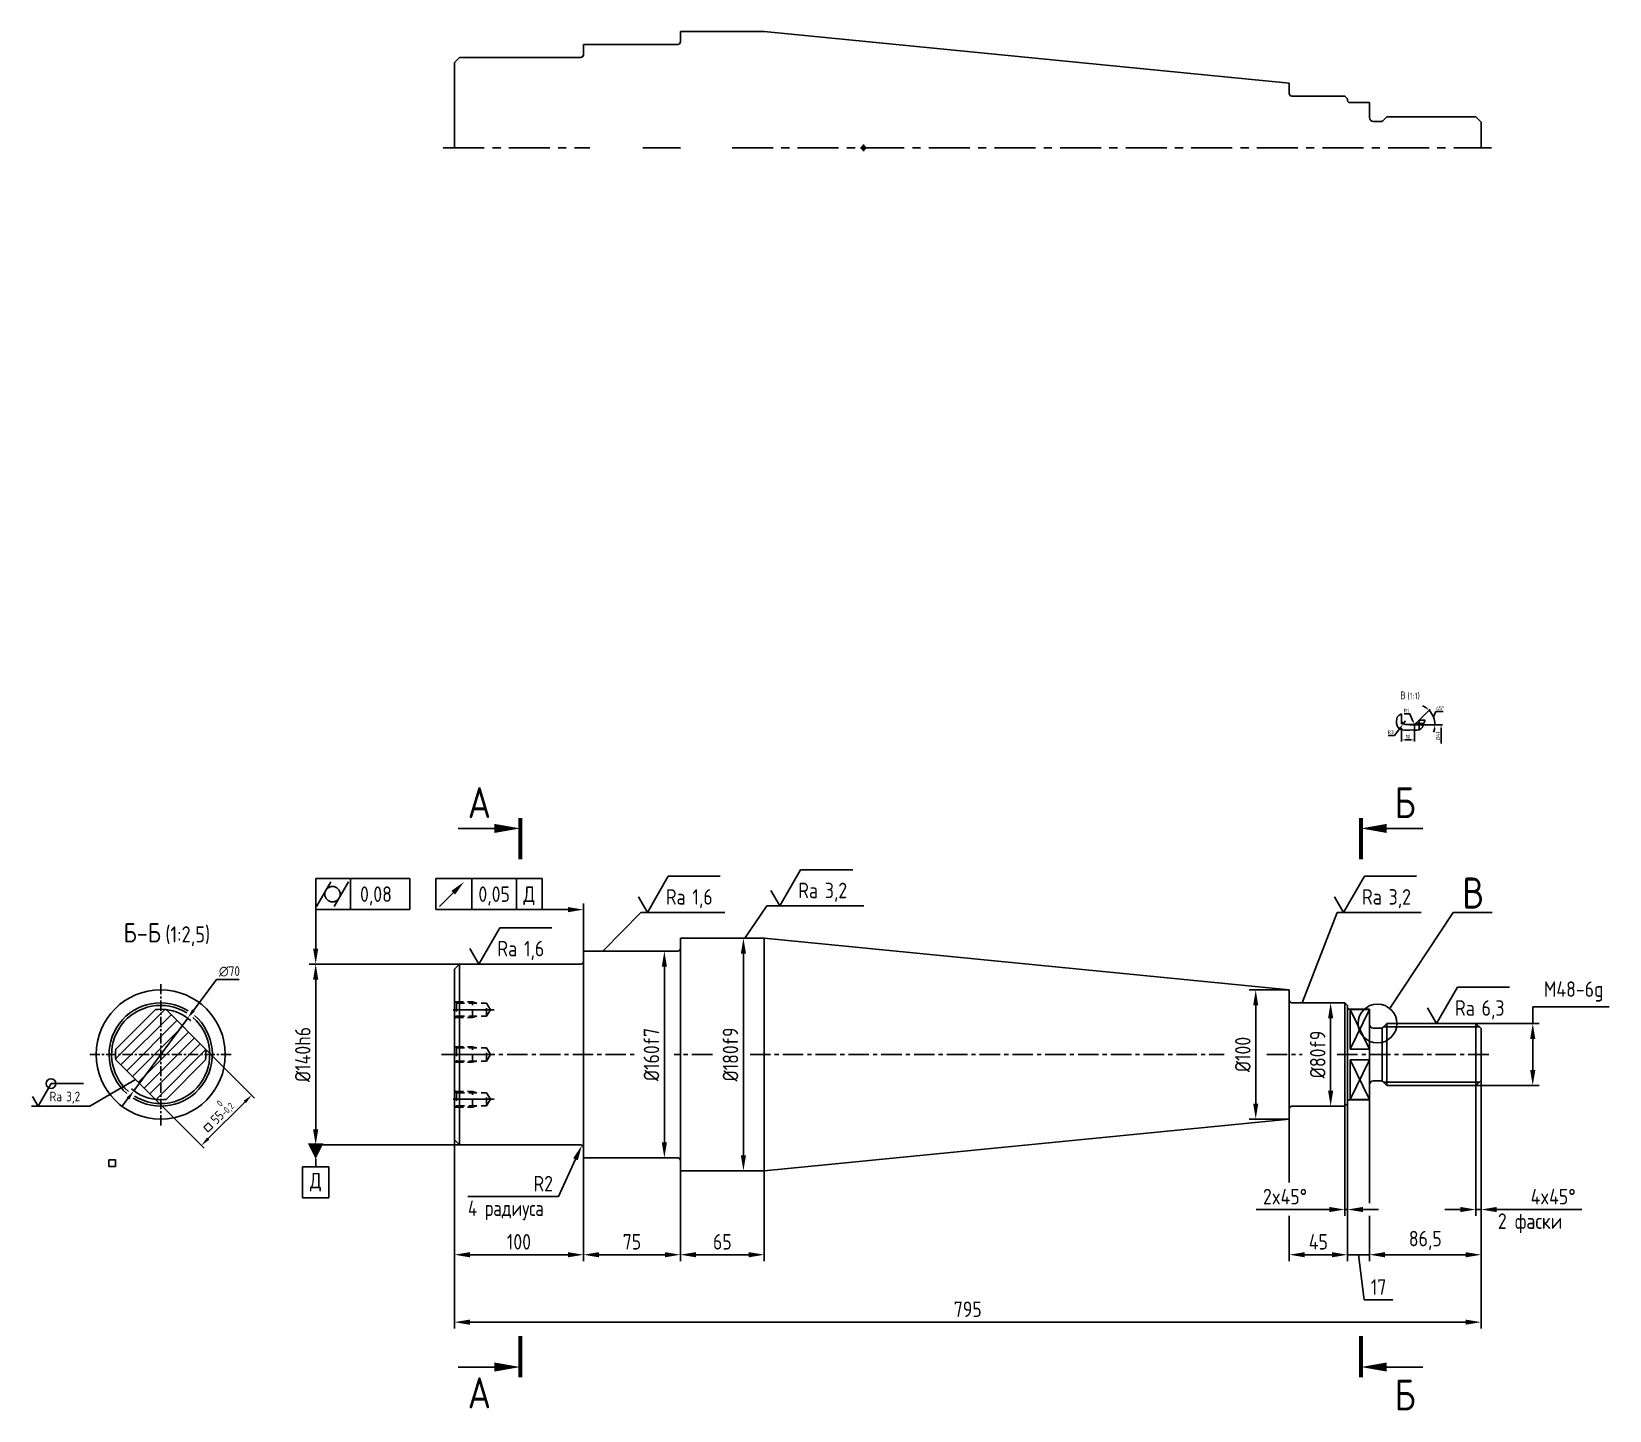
# Model space of a CAD drawing. Header units: millimetres. Extents: x -260 to 1779, y -740 to 1087.
# Drawn here: x -260 to 962, y 19 to 1087 of the extents above; entities that cross this region are included whole.
import ezdxf
from ezdxf.enums import TextEntityAlignment as Align

# ---------------------------------------------------------------- set-up
doc = ezdxf.new("R2010")
doc.units = ezdxf.units.MM
doc.linetypes.add('CENTER', pattern=[50.8, 31.75, -6.35, 6.35, -6.35])
doc.linetypes.add('HIDDEN', pattern=[9.525, 6.35, -3.175])
for name, color, linetype in [('Bord', 1, 'Continuous'), ('Cen', 5, 'CENTER'), ('Cont', 6, 'Continuous'), ('Dim', 7, 'Continuous'), ('Hatch', 2, 'Continuous'), ('Hide', 2, 'HIDDEN'), ('Text', 3, 'Continuous'), ('Textb', 6, 'Continuous')]:
    doc.layers.add(name, color=color, linetype=linetype)
doc.styles.add('Style1', font='romans.shx', dxfattribs={"width": 0.8})
doc.dimstyles.new('Anqular', dxfattribs={"dimtxt": 3, "dimasz": 3, "dimexe": 1.25, "dimexo": 0, "dimgap": 1, "dimtad": 2, "dimtoh": 1, "dimtxsty": 'Style1', "dimcen": 2.5, "dimclrt": 3, "dimadec": 0, "dimazin": 0, "dimtfac": 1, "dimtmove": 1, "dimatfit": 3, "dimfxl": 1, "dimarcsym": 0})
doc.dimstyles.new('Anqular$0', dxfattribs={"dimtxt": 3, "dimasz": 3, "dimexe": 1.25, "dimexo": 0, "dimgap": 1, "dimtad": 2, "dimtoh": 1, "dimtxsty": 'Style1', "dimcen": 2.5, "dimclrt": 3, "dimadec": 0, "dimazin": 0, "dimtfac": 1, "dimtmove": 1, "dimatfit": 3, "dimfxl": 1, "dimarcsym": 0})
doc.dimstyles.new('Dia', dxfattribs={"dimtxt": 3, "dimasz": 3, "dimexe": 1.25, "dimexo": 0, "dimgap": 1, "dimtad": 1, "dimtoh": 1, "dimtxsty": 'Style1', "dimcen": 2.5, "dimclrt": 3, "dimadec": 0, "dimazin": 0, "dimtfac": 1, "dimtmove": 0, "dimatfit": 3, "dimfxl": 1, "dimarcsym": 0})
doc.dimstyles.new('Lin', dxfattribs={"dimtxt": 3, "dimasz": 3, "dimexe": 1.25, "dimexo": 0, "dimgap": 1, "dimtad": 1, "dimtoh": 1, "dimdec": 5, "dimlfac": -1, "dimtxsty": 'Style1', "dimcen": 2.5, "dimclrt": 3, "dimaunit": 1, "dimadec": 0, "dimazin": 0, "dimtfac": 1, "dimtdec": 5, "dimtmove": 0, "dimatfit": 3, "dimldrblk": 'NONE', "dimfxl": 1, "dimarcsym": 0})
doc.dimstyles.new('Lin$4', dxfattribs={"dimtxt": 3, "dimasz": 3, "dimexe": 1.25, "dimexo": 0, "dimgap": 1, "dimtad": 1, "dimtoh": 1, "dimdec": 5, "dimlfac": -1, "dimtxsty": 'Style1', "dimcen": 2.5, "dimclrt": 3, "dimaunit": 1, "dimadec": 0, "dimazin": 0, "dimtfac": 1, "dimtdec": 5, "dimtmove": 0, "dimatfit": 3, "dimldrblk": 'NONE', "dimfxl": 1, "dimarcsym": 0})
doc.dimstyles.new('Rad', dxfattribs={"dimtxt": 3, "dimasz": 3, "dimexe": 1.25, "dimexo": 0, "dimgap": 1, "dimtad": 1, "dimtoh": 1, "dimtxsty": 'Style1', "dimcen": 2.5, "dimclrt": 3, "dimadec": 0, "dimazin": 0, "dimtfac": 1, "dimtmove": 0, "dimatfit": 3, "dimfxl": 1, "dimarcsym": 0})

# ---------------------------------------------------------------- blocks, each defined once
blk = doc.blocks.new('*D15')
at = {"layer": 'Defpoints', "color": 0, "transparency": 16777216}
for p in [(-139.1, 323.1), (-180.9, 266.9)]:
    blk.add_point(p, dxfattribs=at)
at = {"layer": 'Dim', "color": 0, "lineweight": -2, "transparency": 16777216}
for p, q in [((-116.9, 353), (-134.6, 329.1)), ((-99.2, 353), (-116.9, 353)), ((-180.9, 266.9), (-139.1, 323.1)), ((-185.4, 260.9), (-189.8, 254.9))]:
    blk.add_line(p, q, dxfattribs=at)
blk.add_arc((-160, 295), 35, 48.2617, 83.2132, dxfattribs=at)
at = {"layer": 'Dim', "color": 0, "transparency": 16777216}
for points in [[(-135.7, 329.9), (-133.6, 328.4), (-139.1, 323.1)], [(-186.4, 261.6), (-184.3, 260.1), (-180.9, 266.9)]]:
    blk.add_solid(points, dxfattribs=at)
at = {"layer": 'Dim', "color": 3, "transparency": 16777216, "insert": (-106.8, 359.3), "char_height": 7.5, "attachment_point": 5, "style": 'Style1'}
blk.add_mtext('∅70', dxfattribs=at)
blk = doc.blocks.new('*D16')
at = {"layer": 'Defpoints', "color": 0, "transparency": 16777216}
for p in [(-125.2, 299.1), (-164.1, 260.2), (-89.6, 263.5)]:
    blk.add_point(p, dxfattribs=at)
at = {"layer": 'Dim', "color": 0, "lineweight": -2, "transparency": 16777216}
for p, q in [((-125.2, 299.1), (-87.4, 261.3)), ((-164.1, 260.2), (-126.3, 222.4)), ((-123.2, 229.9), (-94.9, 258.2))]:
    blk.add_line(p, q, dxfattribs=at)
at = {"layer": 'Dim', "color": 0, "transparency": 16777216}
for points in [[(-95.8, 259.1), (-94, 257.3), (-89.6, 263.5)], [(-124.1, 230.8), (-122.3, 229), (-128.5, 224.6)]]:
    blk.add_solid(points, dxfattribs=at)
at = {"layer": 'Dim', "color": 3, "transparency": 16777216, "insert": (-115.6, 250.6), "char_height": 7.5, "attachment_point": 5, "rotation": 45, "style": 'Style1'}
blk.add_mtext('{\\Famgdt;} 55{}{\\H0.71x;\\C3;\\S 0^-0,2;}', dxfattribs=at)
blk = doc.blocks.new('_None')
blk = doc.blocks.new('ZNAK01')
at = {"layer": 'Textb', "style": 'Style1', "width": 0.8}
blk.add_attdef('А', text='', height=6, dxfattribs=at).set_placement((3.95, -0.02), align=Align.RIGHT)
blk.add_attdef('SC(1)', (5.07, -0.02), '', height=5, dxfattribs=at)
blk = doc.blocks.new('sherISO_04')
at = {"layer": 'Text'}
blk.add_line((4.04, 7), (14.12, 7), dxfattribs=at)
blk.add_lwpolyline([(-1.73, 3), (0, 0), (4.04, 7)], dxfattribs=at)
at = {"layer": 'Text', "style": 'Style1', "width": 0.8}
blk.add_text('Ra', height=3, dxfattribs=at).set_placement((3.58, 1.5))
blk.add_attdef('3,2', (8.73, 1.5), '', height=3, dxfattribs=at)
blk = doc.blocks.new('*D17')
at = {"layer": 'Defpoints', "color": 0, "transparency": 16777216}
for p in [(803.9, 550.3), (810.5, 550.3), (811.2, 550.6), (814.4, 553.8), (826.1, 554.4)]:
    blk.add_point(p, dxfattribs=at)
at = {"layer": 'Dim', "color": 0, "lineweight": -2, "transparency": 16777216}
for p, q in [((814.4, 553.8), (822.9, 562.4)), ((810.9, 550.3), (827.9, 550.3)), ((825.5, 556.4), (827.3, 560.6)), ((827.3, 560.6), (833.1, 560.6))]:
    blk.add_line(p, q, dxfattribs=at)
for start, end in [(55.9109, 66.8217), (360, 45), (338.1783, 349.0891)]:
    blk.add_arc((810.9, 550.3), 15.8, start, end, dxfattribs=at)
at = {"layer": 'Dim', "color": 0, "transparency": 16777216}
for points in [[(820.1, 563.8), (819.4, 563), (822.1, 561.5)], [(825.9, 547.4), (826.9, 547.3), (826.7, 550.3)]]:
    blk.add_solid(points, dxfattribs=at)
at = {"layer": 'Dim', "color": 3, "transparency": 16777216, "insert": (830.7, 563.1), "char_height": 3, "attachment_point": 5, "style": 'Style1'}
blk.add_mtext('45°', dxfattribs=at)
blk = doc.blocks.new('*D18')
at = {"layer": 'Defpoints', "color": 0, "transparency": 16777216}
for p in [(800.9, 546.5), (810.9, 546), (810.9, 538.5)]:
    blk.add_point(p, dxfattribs=at)
at = {"layer": 'Dim', "color": 0, "lineweight": -2, "transparency": 16777216}
for p, q in [((800.9, 546.5), (800.9, 537.2)), ((803.9, 538.5), (807.9, 538.5)), ((810.9, 546), (810.9, 537.2))]:
    blk.add_line(p, q, dxfattribs=at)
at = {"layer": 'Dim', "color": 0, "transparency": 16777216}
for points in [[(803.9, 539), (803.9, 538), (800.9, 538.5)], [(807.9, 539), (807.9, 538), (810.9, 538.5)]]:
    blk.add_solid(points, dxfattribs=at)
at = {"layer": 'Dim', "color": 3, "transparency": 16777216, "insert": (805.9, 541), "char_height": 3, "attachment_point": 5, "style": 'Style1'}
blk.add_mtext('10', dxfattribs=at)
blk = doc.blocks.new('*D19')
at = {"layer": 'Defpoints', "color": 0, "transparency": 16777216}
for p in [(802.1, 550.9), (803.9, 553.3)]:
    blk.add_point(p, dxfattribs=at)
at = {"layer": 'Dim', "color": 0, "lineweight": -2, "transparency": 16777216}
for p, q in [((803.9, 553.3), (802.1, 550.9)), ((790.4, 542), (795.3, 542)), ((795.3, 542), (800.3, 548.5))]:
    blk.add_line(p, q, dxfattribs=at)
at = {"layer": 'Dim', "color": 0, "transparency": 16777216}
blk.add_solid([(799.9, 548.8), (800.7, 548.2), (802.1, 550.9)], dxfattribs=at)
at = {"layer": 'Dim', "color": 3, "transparency": 16777216, "insert": (792.4, 544.5), "char_height": 3, "attachment_point": 5, "style": 'Style1'}
blk.add_mtext('R3', dxfattribs=at)
blk = doc.blocks.new('*D20')
at = {"layer": 'Defpoints', "color": 0, "transparency": 16777216}
for p in [(807.2, 550.3), (807.2, 535.7), (831.4, 535.7)]:
    blk.add_point(p, dxfattribs=at)
at = {"layer": 'Dim', "color": 0, "lineweight": -2, "transparency": 16777216}
for p, q in [((807.2, 550.3), (832.6, 550.3)), ((831.4, 547.3), (831.4, 535.7))]:
    blk.add_line(p, q, dxfattribs=at)
at = {"layer": 'Dim', "color": 0, "transparency": 16777216}
blk.add_solid([(830.9, 547.3), (831.9, 547.3), (831.4, 550.3)], dxfattribs=at)
at = {"layer": 'Dim', "color": 3, "transparency": 16777216, "insert": (828.9, 541.5), "char_height": 3, "attachment_point": 5, "rotation": 90, "style": 'Style1'}
blk.add_mtext('%%c41', dxfattribs=at)
blk = doc.blocks.new('*D21')
at = {"layer": 'Defpoints', "color": 0, "transparency": 16777216}
for p in [(810.5, 551.3), (810.9, 550.4)]:
    blk.add_point(p, dxfattribs=at)
at = {"layer": 'Dim', "color": 0, "lineweight": -2, "transparency": 16777216}
for p, q in [((802.9, 558.6), (807.1, 558.6)), ((807.1, 558.6), (809.6, 553.1))]:
    blk.add_line(p, q, dxfattribs=at)
at = {"layer": 'Dim', "color": 0, "transparency": 16777216}
blk.add_solid([(810.1, 553.4), (809.2, 552.9), (810.9, 550.4)], dxfattribs=at)
at = {"layer": 'Dim', "color": 3, "transparency": 16777216, "insert": (804.5, 561.1), "char_height": 3, "attachment_point": 5, "style": 'Style1'}
blk.add_mtext('R1', dxfattribs=at)
blk = doc.blocks.new('RAZREZ02')
at = {"layer": 'Text', "const_width": 0.8}
blk.add_lwpolyline([(0, 6), (0, -2)], dxfattribs=at)
at = {"layer": 'Text'}
blk.add_lwpolyline([(-12, 0), (-5, 0)], dxfattribs=at)
blk.add_lwpolyline([(0, 0, 0, 1.76, 0), (-5, 0, 1.76, 1.76, 0)], format="xyseb", dxfattribs=at)
at = {"layer": 'Textb', "style": 'Style1', "width": 0.8}
blk.add_attdef('А', (-10.16, -8), '', height=6, dxfattribs=at)
blk = doc.blocks.new('RAZREZ03')
at = {"layer": 'Text'}
blk.add_lwpolyline([(0, 0, 0, 1.76, 0), (5, 0, 1.76, 1.76, 0)], format="xyseb", dxfattribs=at)
at = {"layer": 'Text', "const_width": 0.8}
blk.add_lwpolyline([(0, 2), (0, -6)], dxfattribs=at)
at = {"layer": 'Text'}
blk.add_lwpolyline([(12, 0), (5, 0)], dxfattribs=at)
at = {"layer": 'Textb', "style": 'Style1', "width": 0.8}
blk.add_attdef('A', (6.5, 2), '', height=6, dxfattribs=at)
blk = doc.blocks.new('RAZREZ04')
at = {"layer": 'Text', "const_width": 0.8}
blk.add_lwpolyline([(0, 6), (0, -2)], dxfattribs=at)
at = {"layer": 'Text'}
blk.add_lwpolyline([(0, 0, 0, 1.76, 0), (5, 0, 1.76, 1.76, 0)], format="xyseb", dxfattribs=at)
blk.add_lwpolyline([(12, 0), (5, 0)], dxfattribs=at)
at = {"layer": 'Textb', "style": 'Style1', "width": 0.8}
blk.add_attdef('A', (6.5, -8.4), '', height=6, dxfattribs=at)
blk = doc.blocks.new('FORMA18')
at = {"layer": 'Text'}
for p, q in [((-3.12, -2.4), (-0.34, 2.4)), ((0.34, -2.4), (3.11, 2.4))]:
    blk.add_line(p, q, dxfattribs=at)
blk.add_circle((0, 0), 1.5, dxfattribs=at)
blk = doc.blocks.new('*D34')
at = {"layer": 'Defpoints', "color": 0, "transparency": 16777216}
for p in [(67.4, 229), (167.4, 217.5), (167.4, 140)]:
    blk.add_point(p, dxfattribs=at)
at = {"layer": 'Dim', "color": 0, "lineweight": -2, "transparency": 16777216}
for p, q in [((67.4, 229), (67.4, 135)), ((167.4, 217.5), (167.4, 135)), ((79.4, 140), (155.4, 140))]:
    blk.add_line(p, q, dxfattribs=at)
at = {"layer": 'Dim', "color": 0, "transparency": 16777216}
for points in [[(79.4, 142), (79.4, 138), (67.4, 140)], [(155.4, 142), (155.4, 138), (167.4, 140)]]:
    blk.add_solid(points, dxfattribs=at)
at = {"layer": 'Dim', "color": 3, "transparency": 16777216, "insert": (117.4, 150), "char_height": 12, "attachment_point": 5, "style": 'Style1'}
blk.add_mtext('100', dxfattribs=at)
blk = doc.blocks.new('*D35')
at = {"layer": 'Defpoints', "color": 0, "transparency": 16777216}
for p in [(167.4, 217.5), (242.4, 210), (242.4, 140)]:
    blk.add_point(p, dxfattribs=at)
at = {"layer": 'Dim', "color": 0, "lineweight": -2, "transparency": 16777216}
for p, q in [((167.4, 217.5), (167.4, 135)), ((242.4, 210), (242.4, 135)), ((179.4, 140), (230.4, 140))]:
    blk.add_line(p, q, dxfattribs=at)
at = {"layer": 'Dim', "color": 0, "transparency": 16777216}
for points in [[(179.4, 142), (179.4, 138), (167.4, 140)], [(230.4, 142), (230.4, 138), (242.4, 140)]]:
    blk.add_solid(points, dxfattribs=at)
at = {"layer": 'Dim', "color": 3, "transparency": 16777216, "insert": (204.9, 150), "char_height": 12, "attachment_point": 5, "style": 'Style1'}
blk.add_mtext('75', dxfattribs=at)
blk = doc.blocks.new('*D36')
at = {"layer": 'Defpoints', "color": 0, "transparency": 16777216}
for p in [(242.4, 210), (307.4, 210), (307.4, 140)]:
    blk.add_point(p, dxfattribs=at)
at = {"layer": 'Dim', "color": 0, "lineweight": -2, "transparency": 16777216}
for p, q in [((242.4, 210), (242.4, 135)), ((307.4, 210), (307.4, 135)), ((254.4, 140), (295.4, 140))]:
    blk.add_line(p, q, dxfattribs=at)
at = {"layer": 'Dim', "color": 0, "transparency": 16777216}
for points in [[(254.4, 142), (254.4, 138), (242.4, 140)], [(295.4, 142), (295.4, 138), (307.4, 140)]]:
    blk.add_solid(points, dxfattribs=at)
at = {"layer": 'Dim', "color": 3, "transparency": 16777216, "insert": (274.9, 150), "char_height": 12, "attachment_point": 5, "style": 'Style1'}
blk.add_mtext('65', dxfattribs=at)
blk = doc.blocks.new('*D37')
at = {"layer": 'Defpoints', "color": 0, "transparency": 16777216}
for p in [(862.4, 275), (775.9, 260), (862.4, 140)]:
    blk.add_point(p, dxfattribs=at)
at = {"layer": 'Dim', "color": 0, "lineweight": -2, "transparency": 16777216}
for p, q in [((862.4, 275), (862.4, 135)), ((787.9, 140), (850.4, 140))]:
    blk.add_line(p, q, dxfattribs=at)
at = {"layer": 'Dim', "color": 0, "transparency": 16777216}
for points in [[(787.9, 142), (787.9, 138), (775.9, 140)], [(850.4, 142), (850.4, 138), (862.4, 140)]]:
    blk.add_solid(points, dxfattribs=at)
at = {"layer": 'Dim', "color": 3, "transparency": 16777216, "insert": (819.2, 151.1), "char_height": 12, "attachment_point": 5, "style": 'Style1'}
blk.add_mtext('86,5', dxfattribs=at)
blk = doc.blocks.new('*D38')
at = {"layer": 'Defpoints', "color": 0, "transparency": 16777216}
for p in [(758.9, 257), (713.9, 245), (758.9, 140)]:
    blk.add_point(p, dxfattribs=at)
at = {"layer": 'Dim', "color": 0, "lineweight": -2, "transparency": 16777216}
for p, q in [((758.9, 257), (758.9, 135)), ((725.9, 140), (746.9, 140))]:
    blk.add_line(p, q, dxfattribs=at)
at = {"layer": 'Dim', "color": 0, "transparency": 16777216}
for points in [[(725.9, 142), (725.9, 138), (713.9, 140)], [(746.9, 142), (746.9, 138), (758.9, 140)]]:
    blk.add_solid(points, dxfattribs=at)
at = {"layer": 'Dim', "color": 3, "transparency": 16777216, "insert": (736.4, 150), "char_height": 12, "attachment_point": 5, "style": 'Style1'}
blk.add_mtext('45', dxfattribs=at)
blk = doc.blocks.new('*D39')
at = {"layer": 'Defpoints', "color": 0, "transparency": 16777216}
for p in [(862.4, 275), (67.4, 229), (862.4, 87.8)]:
    blk.add_point(p, dxfattribs=at)
at = {"layer": 'Dim', "color": 0, "lineweight": -2, "transparency": 16777216}
for p, q in [((862.4, 275), (862.4, 82.8)), ((67.4, 229), (67.4, 82.8)), ((79.4, 87.8), (850.4, 87.8))]:
    blk.add_line(p, q, dxfattribs=at)
at = {"layer": 'Dim', "color": 0, "transparency": 16777216}
for points in [[(79.4, 89.8), (79.4, 85.8), (67.4, 87.8)], [(850.4, 89.8), (850.4, 85.8), (862.4, 87.8)]]:
    blk.add_solid(points, dxfattribs=at)
at = {"layer": 'Dim', "color": 3, "transparency": 16777216, "insert": (464.9, 97.8), "char_height": 12, "attachment_point": 5, "style": 'Style1'}
blk.add_mtext('795', dxfattribs=at)
blk = doc.blocks.new('*D40')
at = {"layer": 'Defpoints', "color": 0, "transparency": 16777216}
for p in [(858.4, 319), (858.4, 271), (902.4, 271)]:
    blk.add_point(p, dxfattribs=at)
at = {"layer": 'Dim', "color": 0, "lineweight": -2, "transparency": 16777216}
for p, q in [((902.4, 319), (902.4, 331.8)), ((902.4, 331.8), (961.7, 331.8)), ((858.4, 319), (907.4, 319)), ((902.4, 283), (902.4, 307)), ((858.4, 271), (907.4, 271))]:
    blk.add_line(p, q, dxfattribs=at)
at = {"layer": 'Dim', "color": 0, "transparency": 16777216}
for points in [[(900.4, 307), (904.4, 307), (902.4, 319)], [(900.4, 283), (904.4, 283), (902.4, 271)]]:
    blk.add_solid(points, dxfattribs=at)
at = {"layer": 'Dim', "color": 3, "transparency": 16777216, "insert": (934.1, 343.8), "char_height": 12, "attachment_point": 5, "style": 'Style1'}
blk.add_mtext('M48-6g', dxfattribs=at)
blk = doc.blocks.new('sherISO_03')
at = {"layer": 'Text'}
blk.add_line((4.04, 7), (14.12, 7), dxfattribs=at)
blk.add_lwpolyline([(-1.73, 3), (0, 0), (4.04, 7)], dxfattribs=at)
at = {"layer": 'Text', "style": 'Style1', "width": 0.8}
blk.add_text('Ra', height=3, dxfattribs=at).set_placement((3.58, 1.5))
blk.add_attdef('6,3', (8.73, 1.5), '', height=3, dxfattribs=at)
blk = doc.blocks.new('*D41')
at = {"layer": 'Defpoints', "color": 0, "transparency": 16777216}
for p in [(858.4, 271), (862.4, 275), (862.4, 175)]:
    blk.add_point(p, dxfattribs=at)
at = {"layer": 'Dim', "color": 0, "lineweight": -2, "transparency": 16777216}
for p, q in [((858.4, 271), (858.4, 170)), ((862.4, 275), (862.4, 170)), ((846.4, 175), (834.4, 175)), ((858.4, 175), (862.4, 175)), ((874.4, 175), (940.4, 175))]:
    blk.add_line(p, q, dxfattribs=at)
at = {"layer": 'Dim', "color": 0, "transparency": 16777216}
for points in [[(846.4, 177), (846.4, 173), (858.4, 175)], [(874.4, 177), (874.4, 173), (862.4, 175)]]:
    blk.add_solid(points, dxfattribs=at)
at = {"layer": 'Dim', "color": 3, "transparency": 16777216, "insert": (918.2, 185), "char_height": 12, "attachment_point": 5, "style": 'Style1'}
blk.add_mtext('4x45%%d', dxfattribs=at)
blk = doc.blocks.new('*D42')
at = {"layer": 'Defpoints', "color": 0, "transparency": 16777216}
for p in [(743.1, 335), (743.1, 255), (745.9, 255)]:
    blk.add_point(p, dxfattribs=at)
at = {"layer": 'Dim', "color": 0, "lineweight": -2, "transparency": 16777216}
for p, q in [((743.1, 335), (750.9, 335)), ((745.9, 323), (745.9, 267)), ((743.1, 255), (750.9, 255))]:
    blk.add_line(p, q, dxfattribs=at)
at = {"layer": 'Dim', "color": 0, "transparency": 16777216}
for points in [[(743.9, 323), (747.9, 323), (745.9, 335)], [(743.9, 267), (747.9, 267), (745.9, 255)]]:
    blk.add_solid(points, dxfattribs=at)
at = {"layer": 'Dim', "color": 3, "transparency": 16777216, "insert": (735.9, 295), "char_height": 12, "attachment_point": 5, "rotation": 90, "style": 'Style1'}
blk.add_mtext('%%c80f9', dxfattribs=at)
blk = doc.blocks.new('*D43')
at = {"layer": 'Defpoints', "color": 0, "transparency": 16777216}
for p in [(713.9, 345), (687.9, 245), (713.9, 245)]:
    blk.add_point(p, dxfattribs=at)
at = {"layer": 'Dim', "color": 0, "lineweight": -2, "transparency": 16777216}
for p, q in [((713.9, 345), (682.9, 345)), ((687.9, 333), (687.9, 257)), ((713.9, 245), (682.9, 245))]:
    blk.add_line(p, q, dxfattribs=at)
at = {"layer": 'Dim', "color": 0, "transparency": 16777216}
for points in [[(685.9, 333), (689.9, 333), (687.9, 345)], [(685.9, 257), (689.9, 257), (687.9, 245)]]:
    blk.add_solid(points, dxfattribs=at)
at = {"layer": 'Dim', "color": 3, "transparency": 16777216, "insert": (677.9, 295), "char_height": 12, "attachment_point": 5, "rotation": 90, "style": 'Style1'}
blk.add_mtext('%%c100', dxfattribs=at)
blk = doc.blocks.new('*D44')
at = {"layer": 'Defpoints', "color": 0, "transparency": 16777216}
for p in [(758.9, 257), (756.9, 255), (758.9, 175)]:
    blk.add_point(p, dxfattribs=at)
at = {"layer": 'Dim', "color": 0, "lineweight": -2, "transparency": 16777216}
for p, q in [((758.9, 257), (758.9, 170)), ((756.9, 255), (756.9, 170)), ((744.9, 175), (688.3, 175)), ((758.9, 175), (756.9, 175)), ((770.9, 175), (782.9, 175))]:
    blk.add_line(p, q, dxfattribs=at)
at = {"layer": 'Dim', "color": 0, "transparency": 16777216}
for points in [[(744.9, 177), (744.9, 173), (756.9, 175)], [(770.9, 177), (770.9, 173), (758.9, 175)]]:
    blk.add_solid(points, dxfattribs=at)
at = {"layer": 'Dim', "color": 3, "transparency": 16777216, "insert": (710.6, 185), "char_height": 12, "attachment_point": 5, "style": 'Style1'}
blk.add_mtext('2x45%%d', dxfattribs=at)
blk = doc.blocks.new('*D45')
at = {"layer": 'Defpoints', "color": 0, "transparency": 16777216}
for p in [(281.2, 385), (281.2, 205), (291.2, 205)]:
    blk.add_point(p, dxfattribs=at)
at = {"layer": 'Dim', "color": 0, "lineweight": -2, "transparency": 16777216}
for p, q in [((281.2, 385), (296.2, 385)), ((291.2, 373), (291.2, 217)), ((281.2, 205), (296.2, 205))]:
    blk.add_line(p, q, dxfattribs=at)
at = {"layer": 'Dim', "color": 0, "transparency": 16777216}
for points in [[(289.2, 373), (293.2, 373), (291.2, 385)], [(289.2, 217), (293.2, 217), (291.2, 205)]]:
    blk.add_solid(points, dxfattribs=at)
at = {"layer": 'Dim', "color": 3, "transparency": 16777216, "insert": (281.2, 295), "char_height": 12, "attachment_point": 5, "rotation": 90, "style": 'Style1'}
blk.add_mtext('%%c180f9', dxfattribs=at)
blk = doc.blocks.new('*D46')
at = {"layer": 'Defpoints', "color": 0, "transparency": 16777216}
for p in [(230, 375), (229.5, 215), (230, 215)]:
    blk.add_point(p, dxfattribs=at)
at = {"layer": 'Dim', "color": 0, "lineweight": -2, "transparency": 16777216}
for p, q in [((230, 375), (235, 375)), ((230, 363), (230, 227)), ((229.5, 215), (235, 215))]:
    blk.add_line(p, q, dxfattribs=at)
at = {"layer": 'Dim', "color": 0, "transparency": 16777216}
for points in [[(228, 363), (232, 363), (230, 375)], [(228, 227), (232, 227), (230, 215)]]:
    blk.add_solid(points, dxfattribs=at)
at = {"layer": 'Dim', "color": 3, "transparency": 16777216, "insert": (220, 295), "char_height": 12, "attachment_point": 5, "rotation": 90, "style": 'Style1'}
blk.add_mtext('%%c160f7', dxfattribs=at)
blk = doc.blocks.new('*D47')
at = {"layer": 'Defpoints', "color": 0, "transparency": 16777216}
for p in [(71.4, 365), (-40, 225), (71.4, 225)]:
    blk.add_point(p, dxfattribs=at)
at = {"layer": 'Dim', "color": 0, "lineweight": -2, "transparency": 16777216}
for p, q in [((71.4, 365), (-45, 365)), ((-40, 353), (-40, 237)), ((71.4, 225), (-45, 225))]:
    blk.add_line(p, q, dxfattribs=at)
at = {"layer": 'Dim', "color": 0, "transparency": 16777216}
for points in [[(-42, 353), (-38, 353), (-40, 365)], [(-42, 237), (-38, 237), (-40, 225)]]:
    blk.add_solid(points, dxfattribs=at)
at = {"layer": 'Dim', "color": 3, "transparency": 16777216, "insert": (-50, 295), "char_height": 12, "attachment_point": 5, "rotation": 90, "style": 'Style1'}
blk.add_mtext('%%c140h6', dxfattribs=at)
blk = doc.blocks.new('RAZREZ01')
at = {"layer": 'Text'}
blk.add_lwpolyline([(-12, 0), (-5, 0)], dxfattribs=at)
blk.add_lwpolyline([(0, 0, 0, 1.76, 0), (-5, 0, 1.76, 1.76, 0)], format="xyseb", dxfattribs=at)
at = {"layer": 'Text', "const_width": 0.8}
blk.add_lwpolyline([(0, 2), (0, -6)], dxfattribs=at)
at = {"layer": 'Textb', "style": 'Style1', "width": 0.8}
blk.add_attdef('A', (-10.16, 2), '', height=6, dxfattribs=at)
blk = doc.blocks.new('forma01')
at = {"layer": 'Bord'}
for p, q in [((-2.57, 4.21), (-2.57, 10.21)), ((-2.57, 10.21), (2.57, 10.21)), ((2.57, 4.21), (2.57, 10.21)), ((-2.57, 4.21), (2.57, 4.21)), ((0, 4.21), (0, 2.71))]:
    blk.add_line(p, q, dxfattribs=at)
blk.add_lwpolyline([(0, 2.71, 0, 3, 0), (0, -0.29, 3, 3, 0)], format="xyseb", dxfattribs=at)
at = {"layer": 'Text', "style": 'Style1', "width": 0.8}
blk.add_attdef('А', text='', height=3, dxfattribs=at).set_placement((0, 7.21), align=Align.MIDDLE)
blk = doc.blocks.new('*D29')
at = {"layer": 'Defpoints', "color": 0, "transparency": 16777216}
for p in [(165.4, 223), (166.2, 224.8)]:
    blk.add_point(p, dxfattribs=at)
at = {"layer": 'Dim', "color": 0, "lineweight": -2, "transparency": 16777216}
for p, q in [((147.9, 185), (161.2, 213.9)), ((128.4, 185), (147.9, 185))]:
    blk.add_line(p, q, dxfattribs=at)
at = {"layer": 'Dim', "color": 0, "transparency": 16777216}
blk.add_solid([(159.4, 214.7), (163, 213.1), (166.2, 224.8)], dxfattribs=at)
at = {"layer": 'Dim', "color": 3, "transparency": 16777216, "insert": (136.2, 195), "char_height": 12, "attachment_point": 5, "style": 'Style1'}
blk.add_mtext('R2', dxfattribs=at)
blk = doc.blocks.new('*D30')
at = {"layer": 'Defpoints', "color": 0, "transparency": 16777216}
for p in [(758.9, 170), (775.9, 170), (758.9, 140)]:
    blk.add_point(p, dxfattribs=at)
at = {"layer": 'Dim', "color": 0, "lineweight": -2, "transparency": 16777216}
for p, q in [((758.9, 170), (758.9, 135)), ((775.9, 170), (775.9, 135)), ((746.9, 140), (734.9, 140)), ((775.9, 140), (758.9, 140)), ((775.9, 140), (758.9, 140)), ((767.4, 140), (771.9, 105)), ((787.9, 140), (799.9, 140)), ((771.9, 105), (794.1, 105))]:
    blk.add_line(p, q, dxfattribs=at)
at = {"layer": 'Dim', "color": 0, "transparency": 16777216}
for points in [[(746.9, 142), (746.9, 138), (758.9, 140)], [(787.9, 142), (787.9, 138), (775.9, 140)]]:
    blk.add_solid(points, dxfattribs=at)
at = {"layer": 'Dim', "color": 3, "transparency": 16777216, "insert": (783, 115), "char_height": 12, "attachment_point": 5, "style": 'Style1'}
blk.add_mtext('17', dxfattribs=at)
blk = doc.blocks.new('A$C1CD40403')
at = {"layer": 'Text'}
for p, q in [((0, 0), (0, 5)), ((0, 5), (5, 5)), ((0, 0), (5, 0)), ((5, 5), (5, 0))]:
    blk.add_line(p, q, dxfattribs=at)

msp = doc.modelspace()

# ---------------------------------------------------------------- hatches: boundary and pattern name
at = {"layer": 'Hatch'}
h = msp.add_hatch(dxfattribs=at)
h.set_pattern_fill('ANSI31', color=256, scale=2, style=0)
h.set_pattern_definition([(45, (-77.5595, 624.6567), (-4.49013, 4.49013), [])])
h.paths.add_polyline_path([(-194.754747, 299.136126, 0.0296216139), (-195, 295), (-160, 295), (-160, 330, 0.0296216139), (-164.136126, 329.754747)])
h.paths.add_polyline_path([(-160, 295), (-125, 295, 0.0296216139), (-125.245253, 299.136126), (-155.863874, 329.754747, 0.0296216139), (-160, 330)])
h.paths.add_polyline_path([(-160, 260, 0.0296216139), (-155.863874, 260.245253), (-125.245253, 290.863874, 0.0296216139), (-125, 295), (-160, 295)])
h.paths.add_polyline_path([(-160, 295), (-195, 295, 0.0296216139), (-194.754747, 290.863874), (-164.136126, 260.245253, 0.0296216139), (-160, 260)])

# ---------------------------------------------------------------- linework, layer by layer
at = {"color": 2}
for p, q in [((381.761119, 996.811471), (386.761119, 996.811471)), ((384.261119, 999.311471), (384.261119, 994.311471))]:
    msp.add_line(p, q, dxfattribs=at)
msp.add_circle((384.261119, 996.811471), 1.5, dxfattribs=at)
at = {"layer": 'Bord'}
for p, q in [((810.9, 545.979201), (810.9, 549.832659)), ((818.055158, 551.126159), (811.6935, 551.126159)), ((-40, 377), (-40, 431.1129)), ((-40, 431.1129), (33, 431.1129)), ((-13, 407.1129), (-13, 431.1129)), ((33, 407.1129), (33, 431.1129)), ((53, 431.1129), (135.4, 431.1129)), ((53, 407.1129), (53, 431.1129)), ((81, 407.1129), (81, 431.1129)), ((115.4, 407.1129), (115.4, 431.1129)), ((135.4, 407.1129), (135.4, 431.1129)), ((-40, 407.1129), (33, 407.1129)), ((53, 407.1129), (155.4, 407.1129)), ((775.9, 329.754747), (760.9, 299.136126)), ((760.9, 329.754747), (775.9, 299.136126)), ((785.9, 275), (785.9, 315)), ((861.1065, 316.2935), (786.6935, 316.2935)), ((775.9, 260.245253), (760.9, 290.863874)), ((760.9, 260.245253), (775.9, 290.863874)), ((861.1065, 273.7065), (786.6935, 273.7065))]:
    msp.add_line(p, q, dxfattribs=at)
for points in [[(167.4, 407.1129, 0, 4, 0), (155.4, 407.1129, 4, 4, 0)], [(-40, 365, 0, 4, 0), (-40, 377, 4, 4, 0)]]:
    msp.add_lwpolyline(points, format="xyseb", dxfattribs=at)
msp.add_open_spline([(800.9, 558.663574), (799.994061, 558.268635), (797.128514, 557.019416), (796.478128, 552.07179), (798.167827, 547.257999), (803.16517, 545.535341), (808.458281, 546.64667), (813.576968, 545.246039), (817.393766, 548.490159), (818.097472, 551.542443), (818.917338, 553.404403), (819.10591, 553.832659)], degree=3, knots=[0, 0, 0, 0, 2.8578231394, 9.0394919215, 12.3505688436, 17.6673675466, 22.7591526447, 28.8889884425, 31.9222325034, 36.6261941532, 38.0312974626, 38.0312974626, 38.0312974626, 38.0312974626], dxfattribs=at)
at = {"layer": 'Cen'}
for p, q in [((58.833926, 996.811471), (172.4, 996.811471)), ((213.4, 996.811471), (242.4, 996.811471)), ((282.4, 996.811471), (870.4, 996.811471)), ((98.317351, 329.641016), (64.4, 329.641016)), ((98.317351, 295), (64.4, 295)), ((98.317351, 260.358984), (64.4, 260.358984))]:
    msp.add_line(p, q, dxfattribs=at)
at = {"layer": 'Cen', "ltscale": 0.25}
for p, q in [((-160, 240), (-160, 350)), ((-215, 295), (-105, 295))]:
    msp.add_line(p, q, dxfattribs=at)
at = {"layer": 'Cen', "ltscale": 0.5}
for p, q in [((57.4, 295), (209.03743, 295)), ((267.141769, 295), (237.708902, 295)), ((296.326029, 295), (663.528111, 295)), ((696.440573, 295), (723.9, 295)), ((750.9, 295), (870.4, 295))]:
    msp.add_line(p, q, dxfattribs=at)
at = {"layer": 'Cont'}
for p, q in [((167.4, 1076.811471), (240.4, 1076.811471)), ((167.4, 1076.811471), (167.4, 1068.811471)), ((242.4, 1086.811471), (307.4, 1086.811471)), ((242.4, 1086.811471), (242.4, 1078.811471)), ((307.4, 1086.811471), (713.9, 1046.811471)), ((67.4, 1062.811471), (71.4, 1066.811471)), ((71.4, 1066.811471), (165.4, 1066.811471)), ((67.4, 1062.811471), (67.4, 996.811471)), ((713.9, 1046.811471), (713.9, 1038.811471)), ((715.9, 1036.811471), (756.9, 1036.811471)), ((756.9, 1036.811471), (758.9, 1034.811471)), ((758.9, 1033.811471), (758.9, 1034.811471)), ((760.9, 1031.811471), (775.9, 1031.811471)), ((775.9, 1031.811471), (775.9, 1020.311471)), ((778.9, 1017.311471), (785.485786, 1017.311471)), ((786.192893, 1017.604364), (789.4, 1020.811471)), ((858.4, 1020.811471), (789.4, 1020.811471)), ((791.9, 1020.811471), (789.4, 1020.811471)), ((862.4, 1016.811471), (858.4, 1020.811471)), ((862.4, 996.811471), (862.4, 1016.811471)), ((800.9, 558.663574), (800.9, 550.748515)), ((803.9, 550.332659), (810.485786, 550.332659)), ((811.192893, 550.625553), (814.4, 553.832659)), ((819.10591, 553.832659), (814.4, 553.832659)), ((814.4, 553.832659), (814.4, 546.326933)), ((800.9, 547.511996), (800.9, 546.479735)), ((242.4, 385), (242.4, 205)), ((242.4, 385), (307.4, 385)), ((307.4, 385), (307.4, 205)), ((307.4, 385), (713.9, 345)), ((167.4, 375), (240.4, 375)), ((167.4, 372.5), (167.4, 217.5)), ((67.4, 361), (71.4, 365)), ((67.4, 361), (67.4, 229)), ((165.4, 365), (71.4, 365)), ((71.4, 365), (71.4, 225)), ((713.9, 345), (713.9, 245)), ((715.9, 335), (756.9, 335)), ((756.9, 335), (758.9, 333)), ((756.9, 335), (756.9, 255)), ((758.9, 257), (758.9, 333)), ((760.9, 330), (775.9, 330)), ((775.9, 330), (775.9, 260)), ((-194.754747, 299.136126), (-164.136126, 329.754747)), ((-155.863874, 329.754747), (-125.245253, 299.136126)), ((760.9, 329.754747), (775.9, 329.754747)), ((760.9, 329.754747), (760.9, 299.136126)), ((786.192893, 315.792893), (789.4, 319)), ((858.4, 319), (789.4, 319)), ((789.4, 319), (789.4, 271)), ((862.4, 315), (858.4, 319)), ((858.4, 271), (858.4, 319)), ((778.9, 315.5), (785.485786, 315.5)), ((862.4, 275), (862.4, 315)), ((775.9, 299.136126), (760.9, 299.136126)), ((-164.136126, 260.245253), (-194.754747, 290.863874)), ((-125.245253, 290.863874), (-155.863874, 260.245253)), ((775.9, 290.863874), (760.9, 290.863874)), ((760.9, 290.863874), (760.9, 260.245253)), ((778.9, 274.5), (785.485786, 274.5)), ((786.192893, 274.207107), (789.4, 271)), ((789.4, 271), (858.4, 271)), ((858.4, 271), (862.4, 275)), ((758.9, 257), (756.9, 255)), ((760.9, 260.245253), (775.9, 260.245253)), ((760.9, 260), (775.9, 260)), ((307.4, 205), (713.9, 245)), ((715.9, 255), (756.9, 255)), ((71.4, 225), (67.4, 229)), ((71.4, 225), (165.4, 225)), ((167.4, 215), (240.4, 215)), ((242.4, 205), (307.4, 205))]:
    msp.add_line(p, q, dxfattribs=at)
msp.add_circle((-160, 295), 50, dxfattribs=at)
for centre, radius, start, end in [((240.4, 1078.811471), 2, 270, 0), ((164.9, 1069.311471), 2.5, 270, 0), ((165.4, 1068.811471), 2, 270, 0), ((715.9, 1038.811471), 2, 180, 270), ((760.9, 1033.811471), 2, 180, 270), ((778.9, 1020.311471), 3, 180, 270), ((785.485786, 1018.311471), 1, 270, 315), ((803.9, 553.332659), 3, 180, 270), ((810.485786, 551.332659), 1, 270, 315), ((165.4, 367), 2, 270, 0), ((240.4, 377), 2, 270, 0), ((-160, 295), 40, 57.678566963, 229.076122354), ((-160, 295), 38, 57.905407673, 228.849281645), ((-160, 295), 35, 83.213210702, 96.786789298), ((715.9, 337), 2, 180, 270), ((760.9, 332), 2, 180, 270), ((-160, 295), 40, 237.678566963, 49.076122354), ((-160, 295), 38, 237.905407673, 48.849281645), ((778.9, 318.5), 3, 180, 270), ((785.485786, 316.5), 1, 270, 315), ((-160, 295), 35, 173.213210702, 186.786789298), ((-160, 295), 35, 353.213210702, 6.786789298), ((778.9, 271.5), 3, 90, 180), ((785.485786, 273.5), 1, 45.000000001, 90), ((-160, 295), 35, 263.213210702, 276.786789298), ((760.9, 258), 2, 90, 180), ((715.9, 253), 2, 90, 180), ((165.4, 223), 2, 0, 90), ((240.4, 213), 2, 0, 90)]:
    msp.add_arc(centre, radius, start, end, dxfattribs=at)
at = {"layer": 'Dim'}
for p, q in [((167.4, 372.5), (167.4, 412)), ((791.882283, 331.226794), (840.9, 405)), ((840.9, 405), (870.9, 405)), ((775.9, 180), (775.9, 260)), ((713.9, 196), (713.9, 245)), ((147.932203, 185), (77.932203, 185)), ((713.9, 135), (713.9, 170)), ((775.9, 135), (775.9, 170))]:
    msp.add_line(p, q, dxfattribs=at)
msp.add_circle((782.192893, 319), 15, dxfattribs=at)
msp.add_arc((-160, 295), 35, 229.583117206, 263.213210702, dxfattribs=at)
at = {"layer": 'Hide'}
for p, q in [((69, 334.694016), (67.4, 336.294016)), ((68.053, 335.641016), (81.4, 335.641016)), ((69, 334.694016), (92.4, 334.694016)), ((69, 334.694016), (69, 324.588016)), ((81.4, 323.641016), (81.4, 335.641016)), ((81.4, 335.641016), (84.899307, 334.694016)), ((92.4, 324.588016), (92.4, 334.694016)), ((92.4, 334.694016), (95.317351, 329.641016)), ((69, 324.588016), (67.4, 322.988016)), ((68.053, 323.641016), (81.4, 323.641016)), ((69, 324.588016), (92.4, 324.588016)), ((81.4, 323.641016), (84.899307, 324.588016)), ((92.4, 324.588016), (95.317351, 329.641016)), ((69, 300.053), (67.4, 301.653)), ((68.053, 301), (81.4, 301)), ((69, 300.053), (92.4, 300.053)), ((69, 300.053), (69, 289.947)), ((81.4, 289), (81.4, 301)), ((81.4, 301), (84.899307, 300.053)), ((92.4, 289.947), (92.4, 300.053)), ((92.4, 300.053), (95.317351, 295)), ((92.4, 289.947), (95.317351, 295)), ((69, 289.947), (67.4, 288.347)), ((68.053, 289), (81.4, 289)), ((69, 289.947), (92.4, 289.947)), ((81.4, 289), (84.899307, 289.947)), ((69, 265.411984), (67.4, 267.011984)), ((68.053, 266.358984), (81.4, 266.358984)), ((69, 265.411984), (92.4, 265.411984)), ((69, 265.411984), (69, 255.305984)), ((81.4, 254.358984), (81.4, 266.358984)), ((81.4, 266.358984), (84.899307, 265.411984)), ((92.4, 255.305984), (92.4, 265.411984)), ((92.4, 265.411984), (95.317351, 260.358984)), ((92.4, 255.305984), (95.317351, 260.358984)), ((69, 255.305984), (67.4, 253.705984)), ((68.053, 254.358984), (81.4, 254.358984)), ((69, 255.305984), (92.4, 255.305984)), ((81.4, 254.358984), (84.899307, 255.305984))]:
    msp.add_line(p, q, dxfattribs=at)
at = {"layer": 'Text'}
for p, q in [((66.49831, 420.228664), (55.783591, 409.513945)), ((-200.072002, 208.371112), (-200.072002, 213.371112)), ((-200.072002, 213.371112), (-195.072002, 213.371112)), ((-200.072002, 208.371112), (-195.072002, 208.371112)), ((-195.072002, 213.371112), (-195.072002, 208.371112))]:
    msp.add_line(p, q, dxfattribs=at)
msp.add_lwpolyline([(74.983591, 428.713945, 0, 4, 0), (66.49831, 420.228664, 4, 4, 0)], format="xyseb", dxfattribs=at)
msp.add_circle((-244.896375, 272.5), 3.75, dxfattribs=at)

# ---------------------------------------------------------------- block references
at = {"rotation": 44.457760976954674}
msp.add_blockref('A$C1CD40403', (-123.194205, 235.074159), dxfattribs=at)
at = {"layer": 'Bord'}
ref = msp.add_blockref('forma01', (-40, 225), dxfattribs=dict(at, xscale=-4, yscale=4, zscale=4, rotation=180))
ref.add_attrib('А', 'Д', dxfattribs={"layer": 'Text', "height": 12, "style": 'Style1', "width": 0.8}).set_placement((-40, 196.158398), align=Align.MIDDLE)
at = {"layer": 'Cont'}
ref = msp.add_blockref('ZNAK01', (800.292322, 570.01981), dxfattribs=at)
ref.add_attrib('А', 'B', dxfattribs={"layer": 'Textb', "height": 6, "style": 'Style1', "width": 0.8}).set_placement((804.021176, 570), align=Align.RIGHT)
ref.add_attrib('SC(1)', '(1:1)', (805.364651, 570), dxfattribs={"layer": 'Textb', "height": 5, "style": 'Style1', "width": 0.8})
at = {"layer": 'Cont', "xscale": 4, "yscale": 4, "zscale": 4}
for name, p in [('RAZREZ03', (769.4, 470)), ('RAZREZ04', (769.4, 53.084707))]:
    msp.add_blockref(name, p, dxfattribs=at).add_auto_attribs({'A': 'Б'})
at = {"layer": 'Cont'}
ref = msp.add_blockref('ZNAK01', (-169.070594, 381.766286), dxfattribs=dict(at, xscale=2.5, yscale=2.5, zscale=2.5))
ref.add_attrib('А', 'Б-Б', dxfattribs={"layer": 'Textb', "height": 15, "style": 'Style1', "width": 0.8}).set_placement((-159.748462, 381.716762), align=Align.RIGHT)
ref.add_attrib('SC(1)', '(1:2,5)', (-156.389773, 381.716762), dxfattribs={"layer": 'Textb', "height": 12.5, "style": 'Style1', "width": 0.8})
at = {"layer": 'Dim'}
for name, p, xscale, yscale, zscale, values in [('RAZREZ01', (118.4, 470), 4, 4, 4, {'A': 'A'}), ('sherISO_04', (216.838112, 405), 4, 4, 4, {'3,2': '1,6'}), ('sherISO_04', (319.338112, 410), 4, 4, 4, {'3,2': '3,2'}), ('sherISO_04', (755.9, 405), 4, 4, 4, {'3,2': '3,2'}), ('sherISO_04', (86.4, 365), 4, 4, 4, {'3,2': '1,6'}), ('sherISO_03', (827.9, 319), 4, 4, 4, {'6,3': '6,3'}), ('sherISO_04', (-255, 255), 2.5, 2.5, 2.5, {'3,2': '3,2'}), ('RAZREZ02', (118.4, 53.084707), 4, 4, 4, {'А': 'A'})]:
    msp.add_blockref(name, p, dxfattribs=dict(at, xscale=xscale, yscale=yscale, zscale=zscale)).add_auto_attribs(values)
at = {"layer": 'Dim', "xscale": 4, "yscale": 4, "zscale": 4}
msp.add_blockref('FORMA18', (-26.96, 419.1129), dxfattribs=at)

# ---------------------------------------------------------------- texts
at = {"layer": 'Text', "style": 'Style1'}
for s, width, p in [('0,08', 0.8, (-5.655869, 413.1129)), ('4 радиуса', 0.75, (77.932203, 170)), ('2 фаски', 0.8, (875.4, 160))]:
    msp.add_text(s, height=12, dxfattribs=dict(at, width=width)).set_placement(p)
at = {"layer": 'Text', "style": 'Style1', "width": 0.8}
for s, p in [('0,05', (98.2, 413.1129)), ('Д', (125.4, 413.1129))]:
    msp.add_text(s, height=12, dxfattribs=at).set_placement(p, align=Align.CENTER)
at = {"layer": 'Textb', "style": 'Style1', "width": 0.8}
msp.add_text('В', height=24, dxfattribs=at).set_placement((847.867949, 408))

# ---------------------------------------------------------------- dimensions: what is measured, and where the dimension line sits
at = {"layer": 'Dim'}
for center, mpoint, dimstyle, override, picture, middle in [((810.485786, 551.332659), (810.905417, 550.424965), 'Lin$4', {"dimlfac": 1}, '*D21', (804.528738, 558.594217)), ((803.9, 553.332659), (802.090498, 550.939815), 'Rad', {"dimarcsym": 1}, '*D19', (792.373543, 541.981903)), ((165.4, 223), (166.23533, 224.817202), 'Lin$4', {"dimscale": 4, "dimlfac": 1}, '*D29', (136.160774, 185))]:
    dim = msp.add_radius_dim(center=center, mpoint=mpoint, dimstyle=dimstyle, override=override, dxfattribs=at)
    dim.commit()
    dim.dimension.update_dxf_attribs({"geometry": picture, "text_midpoint": middle, "dimtype": 164})
dim = msp.add_angular_dim_2l(base=(826.139997, 554.416204), line1=((811.192893, 550.625553), (814.4, 553.832659)), line2=((803.9, 550.332659), (810.485786, 550.332659)), dimstyle='Anqular', dxfattribs=at)
dim.commit()
dim.dimension.update_dxf_attribs({"geometry": '*D17', "text_midpoint": (830.721092, 563.084165), "dimtype": 162})
for base, p1, p2, text, dimstyle, override, picture, middle in [((831.355104, 535.694466), (807.192893, 550.332659), (807.192893, 535.694466), '%%c41', 'Lin', {"dimblk2": 'None', "dimsah": 1, "dimse2": 1}, '*D20', (828.855104, 541.513563)), ((291.22015, 205), (281.22015, 385), (281.22015, 205), '<>f9', 'Rad', {"dimscale": 4, "dimpost": '%%c<>', "dimarcsym": 1}, '*D45', (281.22015, 295)), ((229.958694, 215), (229.958694, 375), (229.458694, 215), '<>f7', 'Rad', {"dimscale": 4, "dimpost": '%%c<>', "dimarcsym": 1}, '*D46', (219.958694, 295)), ((-40, 225), (71.4, 365), (71.4, 225), '<>h6', 'Rad', {"dimscale": 4, "dimpost": '%%c<>', "dimarcsym": 1}, '*D47', (-50, 295)), ((745.9, 255), (743.083777, 335), (743.083777, 255), '<>f9', 'Rad', {"dimscale": 4, "dimpost": '%%c<>', "dimarcsym": 1}, '*D42', (735.9, 295))]:
    dim = msp.add_linear_dim(base=base, p1=p1, p2=p2, angle=90, text=text, dimstyle=dimstyle, override=override, dxfattribs=at)
    dim.commit()
    dim.dimension.update_dxf_attribs({"geometry": picture, "text_midpoint": middle})
for base, p1, p2, override, picture, middle in [((810.9, 538.5), (800.9, 546.479735), (810.9, 545.979201), {"dimarcsym": 1}, '*D18', (805.9, 541)), ((862.4, 87.808291), (67.4, 229), (862.4, 275), {"dimscale": 4, "dimarcsym": 1}, '*D39', (464.9, 97.808291)), ((862.4, 140), (775.9, 260), (862.4, 275), {"dimscale": 4, "dimse1": 1, "dimarcsym": 1}, '*D37', (819.15, 151.142857)), ((758.9, 140), (713.9, 245), (758.9, 257), {"dimscale": 4, "dimse1": 1, "dimarcsym": 1}, '*D38', (736.4, 150)), ((167.4, 140), (67.4, 229), (167.4, 217.5), {"dimscale": 4, "dimarcsym": 1}, '*D34', (117.4, 150)), ((242.4, 140), (167.4, 217.5), (242.4, 210), {"dimscale": 4, "dimarcsym": 1}, '*D35', (204.9, 150)), ((307.4, 140), (242.4, 210), (307.4, 210), {"dimscale": 4, "dimarcsym": 1}, '*D36', (274.9, 150))]:
    dim = msp.add_linear_dim(base=base, p1=p1, p2=p2, dimstyle='Rad', override=override, dxfattribs=at)
    dim.commit()
    dim.dimension.update_dxf_attribs({"geometry": picture, "text_midpoint": middle})
dim = msp.add_diameter_dim_2p(p1=(-180.878979, 266.909642), p2=(-139.121021, 323.090358), dimstyle='Dia', override={"dimscale": 2.5}, dxfattribs=at)
dim.commit()
dim.dimension.update_dxf_attribs({"geometry": '*D15', "text_midpoint": (-106.785349, 353.044435), "dimtype": 163})
dim = msp.add_linear_dim(base=(687.9, 245), p1=(713.9, 345), p2=(713.9, 245), angle=90, dimstyle='Rad', override={"dimscale": 4, "dimpost": '%%c<>', "dimarcsym": 1}, dxfattribs=at)
dim.commit()
dim.dimension.update_dxf_attribs({"geometry": '*D43', "text_midpoint": (677.9, 295)})
dim = msp.add_linear_dim(base=(902.4, 271), p1=(858.4, 319), p2=(858.4, 271), angle=90, text='<>-6g', dimstyle='Rad', override={"dimscale": 4, "dimpost": 'M<>', "dimarcsym": 1}, dxfattribs=at)
dim.commit()
dim.dimension.update_dxf_attribs({"geometry": '*D40', "text_midpoint": (934.057143, 331.798068), "dimtype": 160})
dim = msp.add_aligned_dim(p1=(-164.136126, 260.245253), p2=(-125.245253, 299.136126), distance=-50.372431, text='{\\Famgdt;} <>{}{\\H0.71x;\\C3;\\S 0^-0,2;}', dimstyle='Lin', override={"dimscale": 2.5, "dimpost": '<>', "dimtp": 0, "dimtm": 0.2, "dimtdec": 2, "dimtzin": 8}, dxfattribs=at)
dim.commit()
dim.dimension.update_dxf_attribs({"geometry": '*D16', "text_midpoint": (-115.591274, 250.591274)})
for base, p1, p2, picture, middle in [((862.4, 175), (858.4, 271), (862.4, 275), '*D41', (918.150144, 175)), ((758.9, 175), (756.9, 255), (758.9, 257), '*D44', (710.614286, 175))]:
    dim = msp.add_linear_dim(base=base, p1=p1, p2=p2, text='<>x45%%d', dimstyle='Rad', override={"dimscale": 4, "dimarcsym": 1}, dxfattribs=at)
    dim.commit()
    dim.dimension.update_dxf_attribs({"geometry": picture, "text_midpoint": middle, "dimtype": 160})
dim = msp.add_linear_dim(base=(758.9, 140), p1=(775.9, 170), p2=(758.9, 170), dimstyle='Anqular$0', override={"dimscale": 4}, dxfattribs=at)
dim.commit()
dim.dimension.update_dxf_attribs({"geometry": '*D30', "text_midpoint": (775.9, 105), "dimtype": 160})

# ---------------------------------------------------------------- leaders
for points, override in [([(182.4, 375), (211.838112, 405), (276.838112, 405)], {"dimscale": 4}), ([(292.4, 385), (309.338112, 410), (384.338112, 410)], {"dimscale": 4}), ([(723.9, 335), (750.9, 405), (815.9, 405)], {"dimscale": 4}), ([(-179.445436, 275.554564), (-215, 255), (-260, 255)], {"dimscale": 2.5})]:
    msp.add_leader(points, dimstyle='Lin', override=override, dxfattribs=at)

doc.saveas('drawing.dxf')
